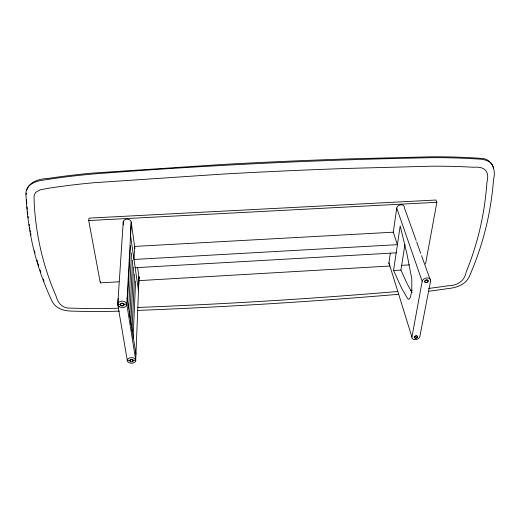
<?xml version="1.0" encoding="UTF-8"?>
<svg xmlns="http://www.w3.org/2000/svg" width="520" height="520" viewBox="0 0 520 520"><rect width="100%" height="100%" fill="white"/><g stroke="black" fill="none" stroke-linecap="round" stroke-linejoin="round"><path stroke-width="0.78" d="M26.215 194.603L26.26 193.18M135.694 360.9A4.219 2.801 0.7 0 0 130.006 357.812A4.219 2.801 0.7 0 0 128.876 362.59A4.219 2.801 0.7 0 0 135.694 360.9L139.022 277.297M133.068 338.254L135.609 280.989M131.976 331.364L134.615 274.144M130.774 324.825L133.555 266.864M130.383 360.516L127.328 360.718L127.406 359.209M129.734 317.219L132.581 260.13M128.667 308.36L131.541 252.954M132.672 360.366L135.72 360.165L126.776 304.096L127.108 298.09L135.96 354.14M127.108 298.5L131.235 222.911A4.037 3.12 5 0 0 126.802 219.174A4.037 3.12 5 0 0 123.507 223.321M127.459 301.652L130.475 245.694M117.799 303.803L123.266 221.702M127.328 360.718L117.787 304.636L118.183 298.623M118.963 281.794L100.308 282.88L100.425 281.651M100.308 282.88L88.712 220.539L88.998 218.127L435.942 200.025L436.872 202.293L425.549 263.952M421.571 255.703L430.599 280.852L419.841 336.59A4.075 2.659 -15.6 0 1 415.37 339.619A4.075 2.659 -15.6 0 1 411.938 337.11L388.928 262.808L390.293 253.311M393.224 232.687L396.728 208.091A3.933 2.964 -20.1 0 1 400.985 204.789A3.933 2.964 -20.1 0 1 404.339 207.688L416.104 240.461M393.569 270.511L400.199 225.927L407.043 254.404L411.788 278.837L411.769 290.947L410.365 297.466L409 299.338L407.615 298.591L401.603 288.164L393.569 270.511L400.907 270.082L407.264 283.972L412.068 292.695M400.907 270.082L404.931 244.439M411.938 337.11L422.162 281.359L396.728 208.091M26.663 190.138C28.594 184.359 34.716 181.63 40.281 180.603A436.339 252.057 -2.1 0 1 93.275 173.986C205.9 165.302 318.773 159.757 431.717 157.69A424.19 244.478 -10.4 0 1 480.961 159.224C485.29 159.685 490.035 161.102 492.466 165.009M397.859 291.486C311.337 298.798 224.64 304.096 137.878 307.457M398.294 294.314C311.558 301.685 224.647 307.028 137.663 310.414M117.787 304.636L120.783 304.454M123.78 304.278L126.776 304.096M138.43 280.663L389.863 266.026M401.219 265.369L409.331 264.894M135.187 267.716L396.195 252.837M88.712 220.539L436.872 202.293M118.651 308.197C102.414 308.731 86.164 308.633 69.934 308.1C62.777 308.614 57.648 302.848 56.147 296.276A478.946 354.419 -27.4 0 1 41.594 253.396A478.107 353.522 -27.3 0 1 34.307 205.478L34.014 196.248L34.392 194.63L35.815 192.264L40.3 189.761L48.945 188.175A430.593 247.669 -2.1 0 1 94.542 182.676L223.125 174.057A1625.429 439.55 -5.5 0 1 349.122 168.383L431.08 166.205A418.626 240.221 -10.4 0 1 473.525 167.264C484.64 166.276 489.84 171.191 486.902 182.507A505.895 384.254 15 0 1 479.901 229.203A506.812 385.307 15.2 0 1 466.187 272.006C464.626 281.19 456.918 285.798 448.13 285.76A2939.827 1404.819 -83.2 0 1 428.551 288.438M119.347 311.129C102.921 311.668 86.476 311.571 70.05 311.038C62.985 310.784 55.133 307.97 52.032 301.1A487.097 361.738 -27.7 0 1 34.248 251.719A486.246 360.822 -27.6 0 1 26 195.578C24.635 183.853 37.369 178.75 47.027 178.607A435.812 252.096 -2.1 0 1 93.392 173.03L222.534 164.463A1628.978 444.08 -5.5 0 1 349.005 158.88L431.327 156.793A423.716 244.536 -10.4 0 1 480.506 158.334C491.926 158.151 496.229 169.696 493.545 179.368A514.657 392.171 15.4 0 1 486.115 226.869A515.534 393.204 15.5 0 1 469.437 276.211C465.822 284.96 455.767 287.95 447.142 288.697A3059.017 1440.367 -83.4 0 1 428.253 291.291M416.65 241.982L420.751 253.416M492.954 166.225L493.46 168.643M123.195 222.521L123.552 224.919M134.94 248.658L131.203 222.099L130.494 235.04L138.45 290.459L138.97 277.303L137.625 267.703M130.852 361.459A1.69 1.118 0.7 0 1 130.124 359.808A1.69 1.118 0.7 0 1 132.698 359.638A1.69 1.118 0.7 0 1 132.529 361.348M138.794 276.588A3.79 2.769 2.5 0 1 138.716 278.707M123.942 304.909A1.814 1.28 2.6 0 1 123.364 305.416M122.954 305.572A1.814 1.28 2.6 0 1 121.57 305.526M120.828 305.097A1.814 1.28 2.6 0 1 121.836 303.115A1.814 1.28 2.6 0 1 124.072 304.59M425.718 282.353A1.748 1.209 -18.1 0 1 424.879 280.761A1.748 1.209 -18.1 0 1 427.31 279.909A1.748 1.209 -18.1 0 1 427.726 281.651M427.018 282.146A1.748 1.209 -18.1 0 1 426.589 282.302M416.5 337.76A1.631 1.066 -15.6 0 1 414.31 337.233A1.631 1.066 -15.6 0 1 416.098 335.738A1.631 1.066 -15.6 0 1 417.359 337.038M417.151 337.318A1.631 1.066 -15.6 0 1 416.858 337.558M422.162 281.359A4.375 3.023 -18.1 0 1 426.978 277.927A4.375 3.023 -18.1 0 1 430.599 280.852M389.701 264.68A3.686 2.646 -17 0 1 388.928 262.808M30.986 235.034A485.472 360.581 -27.6 0 1 30.7 233.513M30.427 231.985A485.472 360.581 -27.6 0 1 30.154 230.451M29.894 228.911A485.472 360.581 -27.6 0 1 29.64 227.37M29.393 225.817A485.472 360.581 -27.6 0 1 29.153 224.263M28.275 217.997A485.472 360.581 -27.6 0 1 28.08 216.417M27.794 214.039A485.472 360.581 -27.6 0 1 27.534 211.653M27.287 209.248A485.472 360.581 -27.6 0 1 27.06 206.837M26.787 203.6A485.472 360.581 -27.6 0 1 26.514 199.778M44.044 281.028A486.324 361.491 -27.7 0 1 43.277 278.993M40.82 272.123A486.324 361.491 -27.7 0 1 40.111 270.036M38.74 265.831A486.324 361.491 -27.7 0 1 38.084 263.705M37.648 262.281A486.324 361.491 -27.7 0 1 37.011 260.143M35.003 252.915A486.324 361.491 -27.7 0 1 34.437 250.718M412.146 290.264A2939.827 1404.819 -83.2 0 1 410.592 290.413M134.628 246.415L133.998 259.467L397.41 244.66L393.296 232.186L134.628 246.415M130.455 361.673A1.69 1.118 0.7 0 0 133.178 360.99A1.69 1.118 0.7 0 0 130.904 359.756A1.69 1.118 0.7 0 0 130.455 361.673M119.457 306.8A4.53 3.204 2.6 0 0 126.757 304.928A4.53 3.204 2.6 0 0 120.62 301.334A4.53 3.204 2.6 0 0 119.457 306.8M121.134 305.708A1.814 1.28 2.6 0 0 124.052 304.954A1.814 1.28 2.6 0 0 121.596 303.524A1.814 1.28 2.6 0 0 121.134 305.708M425.834 282.692A1.748 1.209 -18.1 0 0 428.194 281.021A1.748 1.209 -18.1 0 0 425.477 280.618A1.748 1.209 -18.1 0 0 425.834 282.692M415.382 338.293A1.631 1.066 -15.6 0 0 417.579 336.804A1.631 1.066 -15.6 0 0 415.025 336.479A1.631 1.066 -15.6 0 0 415.382 338.293"/></g></svg>
